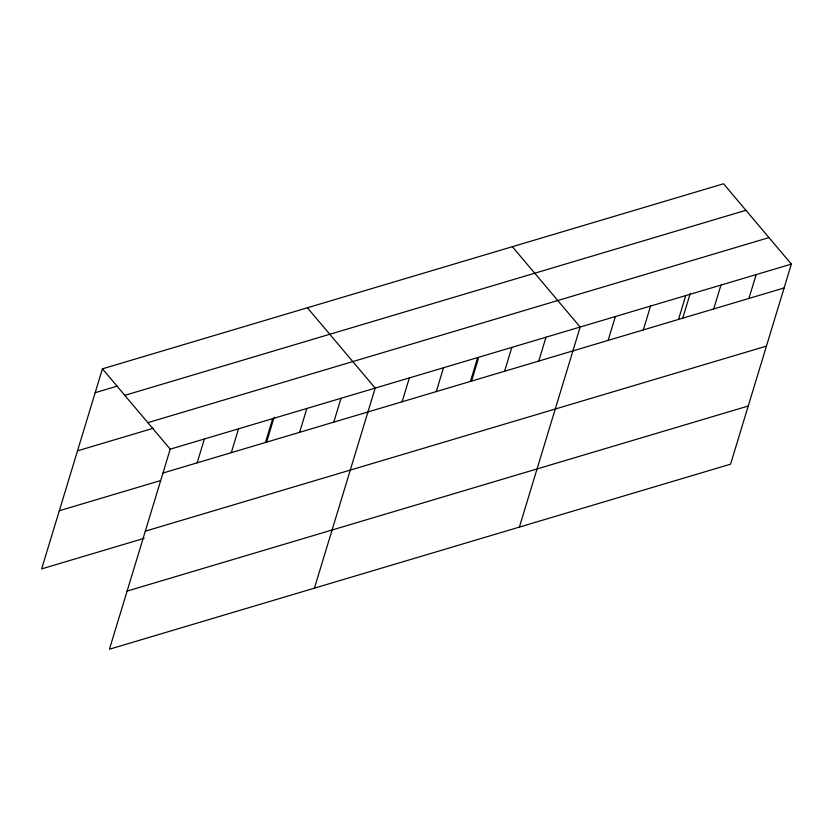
<?xml version="1.0" encoding="UTF-8"?>
<svg xmlns="http://www.w3.org/2000/svg" width="833" height="833" viewBox="0 0 833 833"><rect width="100%" height="100%" fill="white"/><g stroke="black" fill="none" stroke-linecap="round" stroke-linejoin="round"><path stroke-width="1.25" d="M791.35 264.113L170.224 449.164L109.446 649.219L730.572 464.168L791.35 264.113L723.554 183.781L102.428 368.832L41.65 568.887L144.14 538.347M197.14 462.836L204.387 438.991M231.303 452.663L238.55 428.808M265.456 442.49L272.703 418.635M266.477 442.479L274.119 417.323M299.62 432.306L306.867 408.451M333.783 422.133L341.03 398.278M314.416 588.15L375.194 388.095L307.398 307.762M402.11 401.777L409.357 377.922M436.273 391.593L443.52 367.749M470.437 381.42L477.684 357.565M471.447 381.42L478.361 358.648M504.6 371.237L511.847 347.392M538.753 361.064L546 337.209M519.386 527.081L580.164 327.036L512.378 246.703M608.121 340.395L615.368 316.55M643.315 329.91L650.563 306.065M678.51 319.424L685.757 295.58M682.623 318.498L690.276 293.341M713.704 308.939L720.951 285.094M748.909 298.453L756.156 274.598M95.181 392.687L117.141 386.137M124.804 395.342L745.931 210.291M147.847 422.654L768.974 237.603M77.521 450.83L153.157 428.297M162.976 473.019L784.103 287.968M59.32 510.733L160.582 480.568M145.306 531.162L766.433 346.111M127.105 591.076L748.232 406.025M102.428 368.832L170.224 449.164"/></g></svg>
